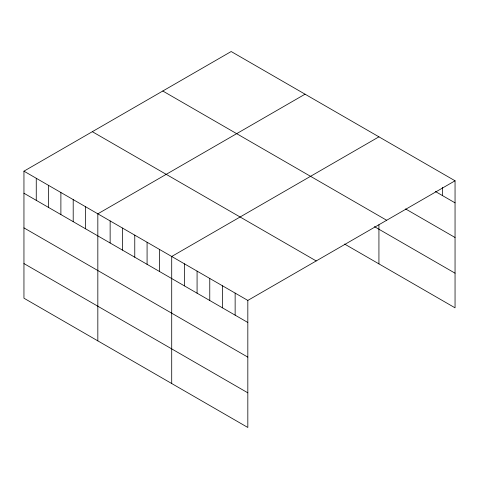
<?xml version="1.0" encoding="UTF-8"?>
<svg xmlns="http://www.w3.org/2000/svg" width="479" height="479" viewBox="0 0 479 479"><rect width="100%" height="100%" fill="white"/><g stroke="black" fill="none" stroke-linecap="round" stroke-linejoin="round"><path stroke-width="0.72" d="M23.95 171.171L247.823 300.423L247.823 427.472L23.95 298.213L23.95 171.171L231.177 51.528L455.05 180.787L455.05 307.829L344.587 244.051M305.051 94.183L97.83 213.826L97.83 340.868M378.931 136.838L171.71 256.481L171.71 383.523M247.823 300.423L455.05 180.787M435.387 191.498L455.05 202.851M405.575 208.928L455.05 237.494M162.788 91.01L386.667 220.268M374.398 226.621L455.05 273.186M92.333 131.689L316.212 260.941M23.95 193.235L247.823 322.487M23.95 227.878L247.823 357.13M23.95 263.57L247.823 392.828M442.362 187.433L442.362 195.528M378.931 224.777L378.931 263.881M235.141 293.1L235.141 315.164M222.454 285.777L222.454 307.841M209.766 278.449L209.766 300.519M197.079 271.126L197.079 293.19M184.391 263.803L184.391 285.867M159.393 249.367L159.393 271.437M147.083 242.26L147.083 264.324M134.767 235.153L134.767 257.217M122.456 228.04L122.456 250.11M110.14 220.933L110.14 242.997M85.513 206.718L85.513 228.782M73.203 199.605L73.203 221.669M60.887 192.498L60.887 214.562M48.577 185.391L48.577 207.455M36.26 178.278L36.26 200.348"/></g></svg>
